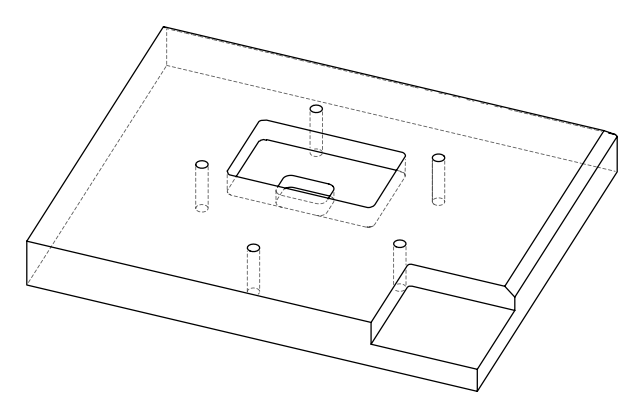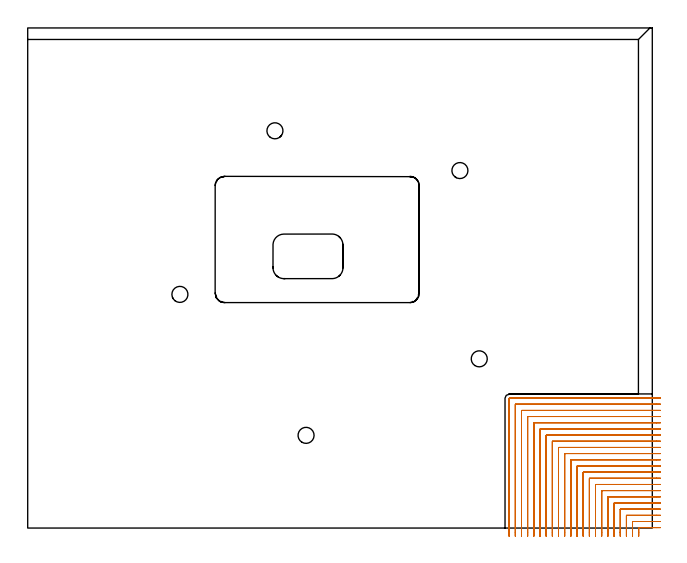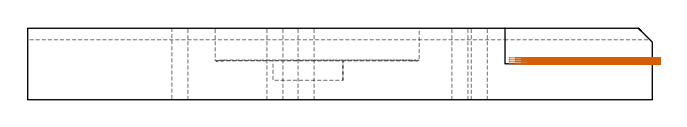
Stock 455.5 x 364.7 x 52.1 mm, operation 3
(PLAN: 15 operations, 5 tool changes, 153.5 min)
(1 AREA_MILL | FG_CHAMFER_SURFACE | UGT0205_001 | 8.66 min | 13915 mm3)
(2 AREA_MILL_1 | FG_CHAMFER_SURFACE_1 | UGT0205_001 | 11.04 min | 15810 mm3)
(3 MILL_CORNER_NOTCH_RECTANGULAR | CORNER_NOTCH_RECTANGULAR | NXT0201_008 | Follow Part, ap 1.5, ae 75% | 102.22 min | 271693 mm3)
(4 MILL_RECTANGULAR_POCKET | POCKET_RECTANGULAR_STRAIGHT | UGT0201_092 | Follow Part, ap 3, ae 75% | 28.61 min | 325054 mm3)
(5 MILL_RECTANGULAR_POCKET_1 | POCKET_RECTANGULAR_STRAIGHT_1 | UGT0201_134 | Follow Part, ap 3.975, ae 75% | 1.65 min | 22591 mm3)
(6 SPOT_DRILL | STEP1HOLE | NXT0321_9005460120000 | 0.03 min | 9 mm3)
(7 SPOT_DRILL_1 | STEP1HOLE_1 | NXT0321_9005460120000 | 0.03 min | 13 mm3)
(8 SPOT_DRILL_2 | STEP1HOLE_2 | NXT0321_9005460120000 | 0.03 min | 10 mm3)
(9 SPOT_DRILL_3 | STEP1HOLE_3 | NXT0321_9005460120000 | 0.03 min | 35 mm3)
(10 SPOT_DRILL_4 | STEP1HOLE_4 | NXT0321_9005460120000 | 0.03 min | 49 mm3)
(11 DRILL_THROUGH_HOLE_INTO_CENTER | STEP1HOLE | NXT0301_088 | 0.23 min | 5556 mm3)
(12 DRILL_THROUGH_HOLE_INTO_CENTER_1 | STEP1HOLE_1 | NXT0301_088 | 0.23 min | 5599 mm3)
(13 DRILL_THROUGH_HOLE_INTO_CENTER_2 | STEP1HOLE_2 | NXT0301_088 | 0.23 min | 5549 mm3)
(14 DRILL_THROUGH_HOLE_INTO_CENTER_3 | STEP1HOLE_3 | NXT0301_088 | 0.23 min | 5589 mm3)
(15 DRILL_THROUGH_HOLE_INTO_CENTER_4 | STEP1HOLE_4 | NXT0301_088 | 0.23 min | 5565 mm3)
(TOOL UGT0205_001 | Chamfer Mill 20 x 3 x 45 deg. | D20 FL50 Z2)
(TOOL NXT0201_008 | ENDMILL 6mm [2P460-0600-NA 1630] | D6 FL26 Z6)
(TOOL UGT0201_092 | End mill 12 mm | D12 R1 FL26 Z4)
(TOOL UGT0201_134 | Carbide End Mill 15.9 | D15.9 FL30 Z4)
(TOOL NXT0321_9005460120000 | NC Spot Drill, 142deg, 12mm, Carbide, Uncoated | D12 PA142 FL30 Z2)
(TOOL NXT0301_088 | Carbide Drill 11.7mm [860.1-1170-035A1-MM 2214] | D11.7 PA140 FL55 Z2)
(OP 3 MILL_CORNER_NOTCH_RECTANGULAR, part 2 of 2)
G0 Z62.1
X461.5 Y18.3
Z30.517
G1 X458.5
X427.895 F500.
G3 X427.6 Y18.005 R0.3
G1 Y-3.
Y-6. F250.
G0 Z62.1
X461.5 Y22.8
Z30.517
G1 X458.5
X423.395 F500.
G3 X423.1 Y22.505 R0.3
G1 Y-3.
Y-6. F250.
G0 Z62.1
X461.5 Y27.3
Z30.517
G1 X458.5
X418.895 F500.
G3 X418.6 Y27.005 R0.3
G1 Y-3.
Y-6. F250.
G0 Z62.1
X461.5 Y31.8
Z30.517
G1 X458.5
X414.395 F500.
G3 X414.1 Y31.505 R0.3
G1 Y-3.
Y-6. F250.
G0 Z62.1
X461.5 Y36.3
Z30.517
G1 X458.5
X409.895 F500.
G3 X409.6 Y36.005 R0.3
G1 Y-3.
Y-6. F250.
G0 Z62.1
X461.5 Y40.8
Z30.517
G1 X458.5
X405.396 F500.
G3 X405.1 Y40.504 R0.3
G1 Y-3.
Y-6. F250.
G0 Z62.1
X461.5 Y45.3
Z30.517
G1 X458.5
X400.896 F500.
G3 X400.6 Y45.004 R0.3
G1 Y-3.
Y-6. F250.
G0 Z62.1
X461.5 Y49.8
Z30.517
G1 X458.5
X396.396 F500.
G3 X396.1 Y49.504 R0.3
G1 Y-3.
Y-6. F250.
G0 Z62.1
X461.5 Y54.3
Z30.517
G1 X458.5
X391.896 F500.
G3 X391.6 Y54.004 R0.3
G1 Y-3.
Y-6. F250.
G0 Z62.1
X461.5 Y58.8
Z30.517
G1 X458.5
X387.396 F500.
G3 X387.1 Y58.504 R0.3
G1 Y-3.
Y-6. F250.
G0 Z62.1
X461.5 Y63.3
Z30.517
G1 X458.5
X382.896 F500.
G3 X382.6 Y63.004 R0.3
G1 Y-3.
Y-6. F250.
G0 Z62.1
X461.5 Y67.8
Z30.517
G1 X458.5
X378.397 F500.
G3 X378.1 Y67.503 R0.3
G1 Y-3.
Y-6. F250.
G0 Z62.1
X461.5 Y72.3
Z30.517
G1 X458.5
X373.897 F500.
G3 X373.6 Y72.003 R0.3
G1 Y-3.
Y-6. F250.
G0 Z62.1
X461.5 Y76.8
Z30.517
G1 X458.5
X369.397 F500.
G3 X369.1 Y76.503 R0.3
G1 Y-3.
Y-6. F250.
G0 Z62.1
X461.5 Y81.3
Z30.517
G1 X458.5
X364.897 F500.
G3 X364.6 Y81.003 R0.3
G1 Y-3.
Y-6. F250.
G0 Z62.1
X461.5 Y85.8
Z30.517
G1 X458.5
X360.397 F500.
G3 X360.1 Y85.503 R0.3
G1 Y-3.
Y-6. F250.
G0 Z62.1
X461.5 Y90.3
Z30.517
G1 X458.5
X355.897 F500.
G3 X355.6 Y90.003 R0.3
G1 Y-3.
Y-6. F250.
G0 Z62.1
X461.5 Y94.8
Z30.517
G1 X458.5
X351.4 F500.
G3 X351.1 Y94.5 R0.3
G1 Y-3.
Y-6. F250.
G0 Z62.1
X461.5 Y0.3
Z29.078
G1 X458.5
X445.894 F500.
G3 X445.6 Y0.006 R0.3
G1 Y-3.
Y-6. F250.
G0 Z62.1
X461.5 Y4.8
Z29.078
G1 X458.5
X441.394 F500.
G3 X441.1 Y4.506 R0.3
G1 Y-3.
Y-6. F250.
G0 Z62.1
X461.5 Y9.3
Z29.078
G1 X458.5
X436.894 F500.
G3 X436.6 Y9.006 R0.3
G1 Y-3.
Y-6. F250.
G0 Z62.1
X461.5 Y13.8
Z29.078
G1 X458.5
X432.395 F500.
G3 X432.1 Y13.505 R0.3
G1 Y-3.
Y-6. F250.
G0 Z62.1
X461.5 Y18.3
Z29.078
G1 X458.5
X427.895 F500.
G3 X427.6 Y18.005 R0.3
G1 Y-3.
Y-6. F250.
G0 Z62.1
X461.5 Y22.8
Z29.078
G1 X458.5
X423.395 F500.
G3 X423.1 Y22.505 R0.3
G1 Y-3.
Y-6. F250.
G0 Z62.1
X461.5 Y27.3
Z29.078
G1 X458.5
X418.895 F500.
G3 X418.6 Y27.005 R0.3
G1 Y-3.
Y-6. F250.
G0 Z62.1
X461.5 Y31.8
Z29.078
G1 X458.5
X414.395 F500.
G3 X414.1 Y31.505 R0.3
G1 Y-3.
Y-6. F250.
G0 Z62.1
X461.5 Y36.3
Z29.078
G1 X458.5
X409.895 F500.
G3 X409.6 Y36.005 R0.3
G1 Y-3.
Y-6. F250.
G0 Z62.1
X461.5 Y40.8
Z29.078
G1 X458.5
X405.396 F500.
G3 X405.1 Y40.504 R0.3
G1 Y-3.
Y-6. F250.
G0 Z62.1
X461.5 Y45.3
Z29.078
G1 X458.5
X400.896 F500.
G3 X400.6 Y45.004 R0.3
G1 Y-3.
Y-6. F250.
G0 Z62.1
X461.5 Y49.8
Z29.078
G1 X458.5
X396.396 F500.
G3 X396.1 Y49.504 R0.3
G1 Y-3.
Y-6. F250.
G0 Z62.1
X461.5 Y54.3
Z29.078
G1 X458.5
X391.896 F500.
G3 X391.6 Y54.004 R0.3
G1 Y-3.
Y-6. F250.
G0 Z62.1
X461.5 Y58.8
Z29.078
G1 X458.5
X387.396 F500.
G3 X387.1 Y58.504 R0.3
G1 Y-3.
Y-6. F250.
G0 Z62.1
X461.5 Y63.3
Z29.078
G1 X458.5
X382.896 F500.
G3 X382.6 Y63.004 R0.3
G1 Y-3.
Y-6. F250.
G0 Z62.1
X461.5 Y67.8
Z29.078
G1 X458.5
X378.397 F500.
G3 X378.1 Y67.503 R0.3
G1 Y-3.
Y-6. F250.
G0 Z62.1
X461.5 Y72.3
Z29.078
G1 X458.5
X373.897 F500.
G3 X373.6 Y72.003 R0.3
G1 Y-3.
Y-6. F250.
G0 Z62.1
X461.5 Y76.8
Z29.078
G1 X458.5
X369.397 F500.
G3 X369.1 Y76.503 R0.3
G1 Y-3.
Y-6. F250.
G0 Z62.1
X461.5 Y81.3
Z29.078
G1 X458.5
X364.897 F500.
G3 X364.6 Y81.003 R0.3
G1 Y-3.
Y-6. F250.
G0 Z62.1
X461.5 Y85.8
Z29.078
G1 X458.5
X360.397 F500.
G3 X360.1 Y85.503 R0.3
G1 Y-3.
Y-6. F250.
G0 Z62.1
X461.5 Y90.3
Z29.078
G1 X458.5
X355.897 F500.
G3 X355.6 Y90.003 R0.3
G1 Y-3.
Y-6. F250.
G0 Z62.1
X461.5 Y94.8
Z29.078
G1 X458.5
X351.4 F500.
G3 X351.1 Y94.5 R0.3
G1 Y-3.
Y-6. F250.
G0 Z62.1
X461.5 Y0.3
Z27.639
G1 X458.5
X445.894 F500.
G3 X445.6 Y0.006 R0.3
G1 Y-3.
Y-6. F250.
G0 Z62.1
X461.5 Y4.8
Z27.639
G1 X458.5
X441.394 F500.
G3 X441.1 Y4.506 R0.3
G1 Y-3.
Y-6. F250.
G0 Z62.1
X461.5 Y9.3
Z27.639
G1 X458.5
X436.894 F500.
G3 X436.6 Y9.006 R0.3
G1 Y-3.
Y-6. F250.
G0 Z62.1
X461.5 Y13.8
Z27.639
G1 X458.5
X432.395 F500.
G3 X432.1 Y13.505 R0.3
G1 Y-3.
Y-6. F250.
G0 Z62.1
X461.5 Y18.3
Z27.639
G1 X458.5
X427.895 F500.
G3 X427.6 Y18.005 R0.3
G1 Y-3.
Y-6. F250.
G0 Z62.1
X461.5 Y22.8
Z27.639
G1 X458.5
X423.395 F500.
G3 X423.1 Y22.505 R0.3
G1 Y-3.
Y-6. F250.
G0 Z62.1
X461.5 Y27.3
Z27.639
G1 X458.5
X418.895 F500.
G3 X418.6 Y27.005 R0.3
G1 Y-3.
Y-6. F250.
G0 Z62.1
X461.5 Y31.8
Z27.639
G1 X458.5
X414.395 F500.
G3 X414.1 Y31.505 R0.3
G1 Y-3.
Y-6. F250.
G0 Z62.1
X461.5 Y36.3
Z27.639
G1 X458.5
X409.895 F500.
G3 X409.6 Y36.005 R0.3
G1 Y-3.
Y-6. F250.
G0 Z62.1
X461.5 Y40.8
Z27.639
G1 X458.5
X405.396 F500.
G3 X405.1 Y40.504 R0.3
G1 Y-3.
Y-6. F250.
G0 Z62.1
X461.5 Y45.3
Z27.639
G1 X458.5
X400.896 F500.
G3 X400.6 Y45.004 R0.3
G1 Y-3.
Y-6. F250.
G0 Z62.1
X461.5 Y49.8
Z27.639
G1 X458.5
X396.396 F500.
G3 X396.1 Y49.504 R0.3
G1 Y-3.
Y-6. F250.
G0 Z62.1
X461.5 Y54.3
Z27.639
G1 X458.5
X391.896 F500.
G3 X391.6 Y54.004 R0.3
G1 Y-3.
Y-6. F250.
G0 Z62.1
X461.5 Y58.8
Z27.639
G1 X458.5
X387.396 F500.
G3 X387.1 Y58.504 R0.3
G1 Y-3.
Y-6. F250.
G0 Z62.1
X461.5 Y63.3
Z27.639
G1 X458.5
X382.896 F500.
G3 X382.6 Y63.004 R0.3
G1 Y-3.
Y-6. F250.
G0 Z62.1
X461.5 Y67.8
Z27.639
G1 X458.5
X378.397 F500.
G3 X378.1 Y67.503 R0.3
G1 Y-3.
Y-6. F250.
G0 Z62.1
X461.5 Y72.3
Z27.639
G1 X458.5
X373.897 F500.
G3 X373.6 Y72.003 R0.3
G1 Y-3.
Y-6. F250.
G0 Z62.1
X461.5 Y76.8
Z27.639
G1 X458.5
X369.397 F500.
G3 X369.1 Y76.503 R0.3
G1 Y-3.
Y-6. F250.
G0 Z62.1
X461.5 Y81.3
Z27.639
G1 X458.5
X364.897 F500.
G3 X364.6 Y81.003 R0.3
G1 Y-3.
Y-6. F250.
G0 Z62.1
X461.5 Y85.8
Z27.639
G1 X458.5
X360.397 F500.
G3 X360.1 Y85.503 R0.3
G1 Y-3.
Y-6. F250.
G0 Z62.1
X461.5 Y90.3
Z27.639
G1 X458.5
X355.897 F500.
G3 X355.6 Y90.003 R0.3
G1 Y-3.
Y-6. F250.
G0 Z62.1
X461.5 Y94.8
Z27.639
G1 X458.5
X351.4 F500.
G3 X351.1 Y94.5 R0.3
G1 Y-3.
Y-6. F250.
G0 Z62.1
X461.5 Y0.3
Z26.2
G1 X458.5
X445.894 F500.
G3 X445.6 Y0.006 R0.3
G1 Y-3.
Y-6. F250.
G0 Z62.1
X461.5 Y4.8
Z26.2
G1 X458.5
X441.394 F500.
G3 X441.1 Y4.506 R0.3
G1 Y-3.
Y-6. F250.
G0 Z62.1
X461.5 Y9.3
Z26.2
G1 X458.5
X436.894 F500.
G3 X436.6 Y9.006 R0.3
G1 Y-3.
Y-6. F250.
G0 Z62.1
X461.5 Y13.8
Z26.2
G1 X458.5
X432.395 F500.
G3 X432.1 Y13.505 R0.3
G1 Y-3.
Y-6. F250.
G0 Z62.1
X461.5 Y18.3
Z26.2
G1 X458.5
X427.895 F500.
G3 X427.6 Y18.005 R0.3
G1 Y-3.
Y-6. F250.
G0 Z62.1
X461.5 Y22.8
Z26.2
G1 X458.5
X423.395 F500.
G3 X423.1 Y22.505 R0.3
G1 Y-3.
Y-6. F250.
G0 Z62.1
X461.5 Y27.3
Z26.2
G1 X458.5
X418.895 F500.
G3 X418.6 Y27.005 R0.3
G1 Y-3.
Y-6. F250.
G0 Z62.1
X461.5 Y31.8
Z26.2
G1 X458.5
X414.395 F500.
G3 X414.1 Y31.505 R0.3
G1 Y-3.
Y-6. F250.
G0 Z62.1
X461.5 Y36.3
Z26.2
G1 X458.5
X409.895 F500.
G3 X409.6 Y36.005 R0.3
G1 Y-3.
Y-6. F250.
G0 Z62.1
X461.5 Y40.8
Z26.2
G1 X458.5
X405.396 F500.
G3 X405.1 Y40.504 R0.3
G1 Y-3.
Y-6. F250.
G0 Z62.1
X461.5 Y45.3
Z26.2
G1 X458.5
X400.896 F500.
G3 X400.6 Y45.004 R0.3
G1 Y-3.
Y-6. F250.
G0 Z62.1
X461.5 Y49.8
Z26.2
G1 X458.5
X396.396 F500.
G3 X396.1 Y49.504 R0.3
G1 Y-3.
Y-6. F250.
G0 Z62.1
X461.5 Y54.3
Z26.2
G1 X458.5
X391.896 F500.
G3 X391.6 Y54.004 R0.3
G1 Y-3.
Y-6. F250.
G0 Z62.1
X461.5 Y58.8
Z26.2
G1 X458.5
X387.396 F500.
G3 X387.1 Y58.504 R0.3
G1 Y-3.
Y-6. F250.
G0 Z62.1
X461.5 Y63.3
Z26.2
G1 X458.5
X382.896 F500.
G3 X382.6 Y63.004 R0.3
G1 Y-3.
Y-6. F250.
G0 Z62.1
X461.5 Y67.8
Z26.2
G1 X458.5
X378.397 F500.
G3 X378.1 Y67.503 R0.3
G1 Y-3.
Y-6. F250.
G0 Z62.1
X461.5 Y72.3
Z26.2
G1 X458.5
X373.897 F500.
G3 X373.6 Y72.003 R0.3
G1 Y-3.
Y-6. F250.
G0 Z62.1
X461.5 Y76.8
Z26.2
G1 X458.5
X369.397 F500.
G3 X369.1 Y76.503 R0.3
G1 Y-3.
Y-6. F250.
G0 Z62.1
X461.5 Y81.3
Z26.2
G1 X458.5
X364.897 F500.
G3 X364.6 Y81.003 R0.3
G1 Y-3.
Y-6. F250.
G0 Z62.1
X461.5 Y85.8
Z26.2
G1 X458.5
X360.397 F500.
G3 X360.1 Y85.503 R0.3
G1 Y-3.
Y-6. F250.
G0 Z62.1
X461.5 Y90.3
Z26.2
G1 X458.5
X355.897 F500.
G3 X355.6 Y90.003 R0.3
G1 Y-3.
Y-6. F250.
G0 Z62.1
X461.5 Y94.8
Z26.2
G1 X458.5
X351.4 F500.
G3 X351.1 Y94.5 R0.3
G1 Y-3.
Y-6. F250.
G0 Z62.1
M5
M2
